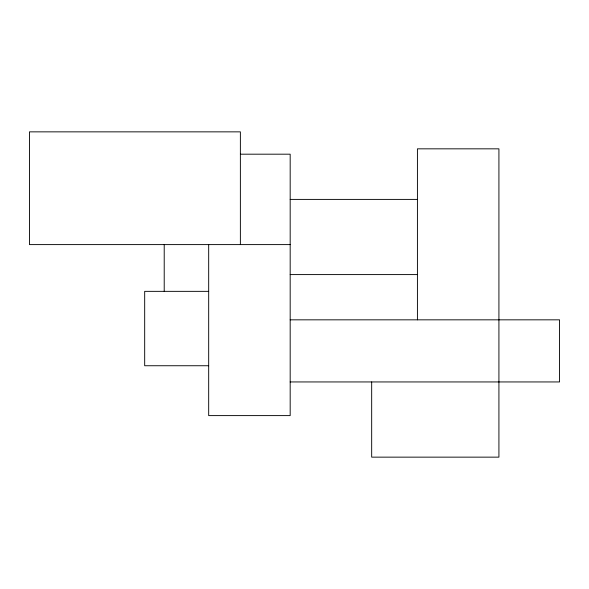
<?xml version="1.0" encoding="UTF-8"?>
<svg xmlns="http://www.w3.org/2000/svg" width="589" height="589" viewBox="0 0 589 589"><rect width="100%" height="100%" fill="white"/><g stroke="black" fill="none" stroke-linecap="round" stroke-linejoin="round"><path stroke-width="0.88" d="M240.378 154.185L290.178 154.185L290.178 415.606L208.683 415.606L208.683 244.604M290.178 199.399L417.424 199.399M290.178 244.604L29.45 244.604L29.45 131.855L240.378 131.855L240.378 244.604M290.178 274.592L417.424 274.592M208.683 291.349L144.68 291.349L144.68 365.74L208.683 365.74M290.178 319.834L559.55 319.834L559.55 381.944L290.178 381.944M417.424 319.834L417.424 148.833L498.92 148.833L498.92 457.145L371.674 457.145L371.674 381.944M164.213 244.604L164.213 291.349"/></g></svg>
